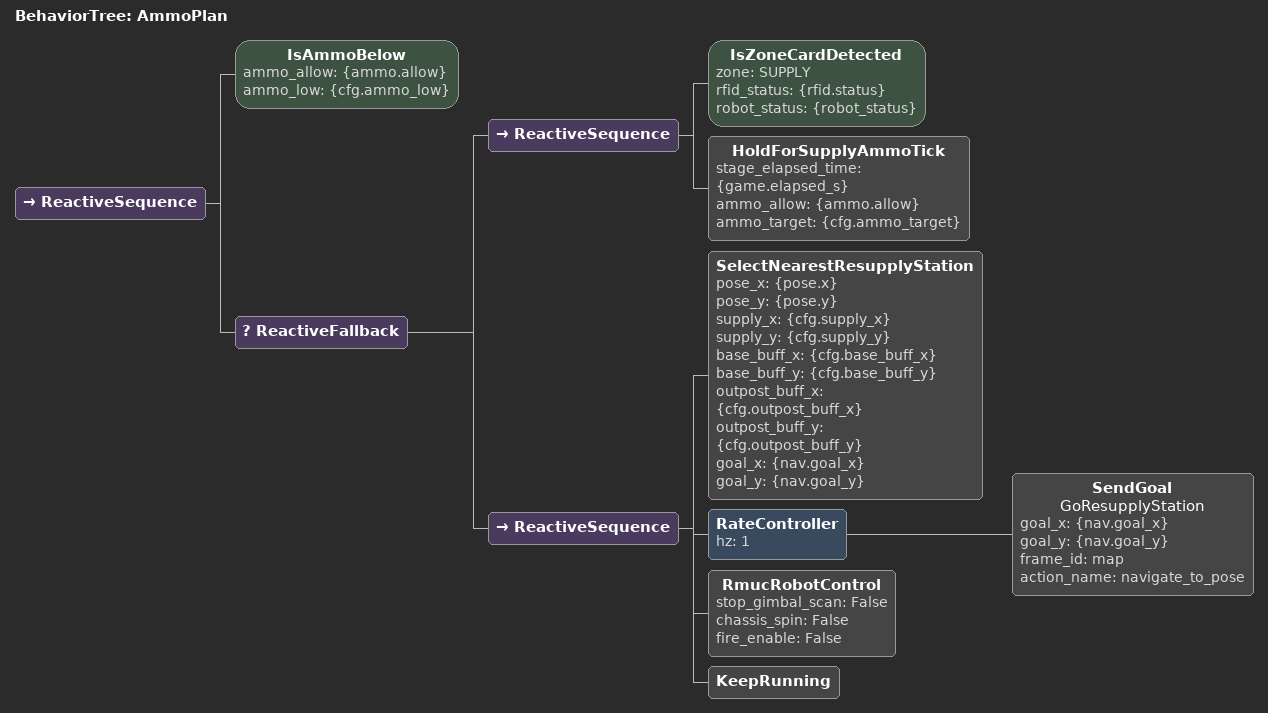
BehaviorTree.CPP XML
<?xml version="1.0" encoding="UTF-8"?>
<root BTCPP_format="4">

    <BehaviorTree ID="AmmoPlan">
        <ReactiveSequence>
            <IsAmmoBelow ammo_allow="{ammo.allow}" ammo_low="{cfg.ammo_low}"/>

            <ReactiveFallback>
                <!-- If at supply: claim free ticks and optionally stay for next minute -->
                <ReactiveSequence>
                    <IsZoneCardDetected zone="SUPPLY" rfid_status="{rfid.status}" robot_status="{robot_status}"/>
                    <HoldForSupplyAmmoTick stage_elapsed_time="{game.elapsed_s}"
                                           ammo_allow="{ammo.allow}"
                                           ammo_target="{cfg.ammo_target}"/>
                </ReactiveSequence>

                <!-- Else: go to nearest station (supply/base/outpost) -->
                <ReactiveSequence>
                    <SelectNearestResupplyStation pose_x="{pose.x}" pose_y="{pose.y}"
                                                  supply_x="{cfg.supply_x}" supply_y="{cfg.supply_y}"
                                                  base_buff_x="{cfg.base_buff_x}" base_buff_y="{cfg.base_buff_y}"
                                                  outpost_buff_x="{cfg.outpost_buff_x}" outpost_buff_y="{cfg.outpost_buff_y}"
                                                  goal_x="{nav.goal_x}" goal_y="{nav.goal_y}"/>
                    <RateController hz="1">
                        <SendGoal name="GoResupplyStation"
                                  goal_x="{nav.goal_x}" goal_y="{nav.goal_y}"
                                  frame_id="map" action_name="navigate_to_pose"/>
                    </RateController>
                    <RmucRobotControl stop_gimbal_scan="False"
                                      chassis_spin="False"
                                      fire_enable="False"/>
                    <KeepRunning/>
                </ReactiveSequence>
            </ReactiveFallback>
        </ReactiveSequence>
    </BehaviorTree>

</root>
